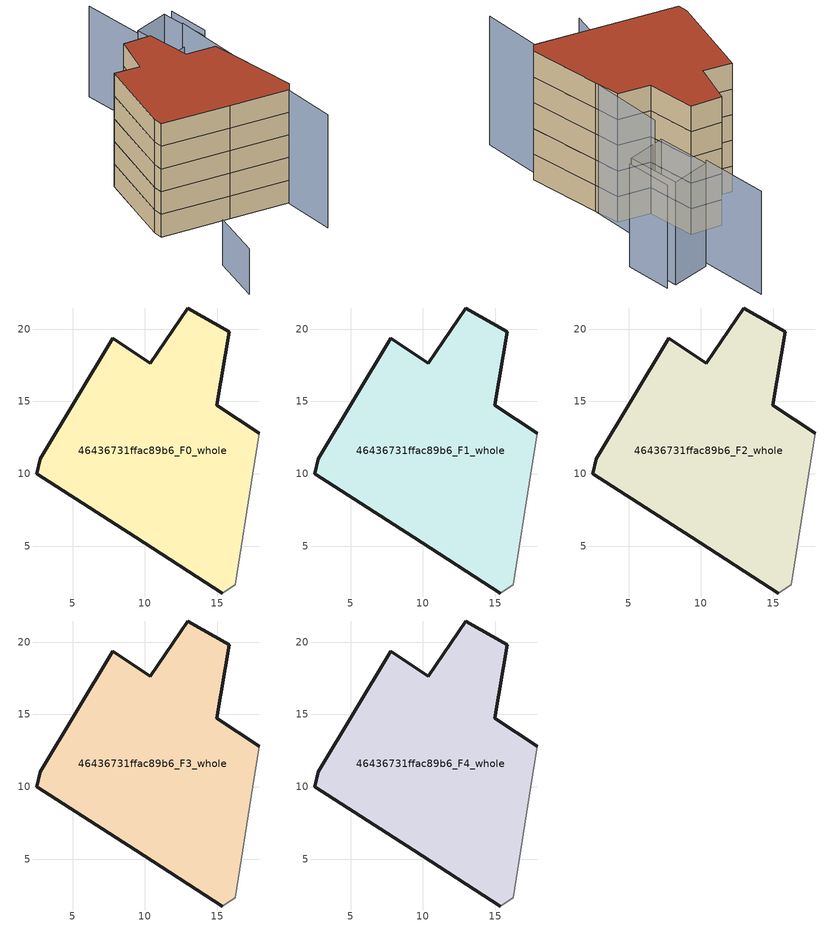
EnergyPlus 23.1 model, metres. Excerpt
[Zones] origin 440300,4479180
46436731ffac89b6_F0_whole
 floor ground (EU_floor_Construction): 15.82,19.82 14.96,14.74 17.89,12.81 17.44,10.01 16.24,2.34 15.33,1.76 9.35,5.61 2.53,10.01 2.77,11.05 7.78,19.36 10.35,17.65 12.97,21.46 z0
 wall outside (EU_wall_Construction): 17.89,12.81 14.96,14.74 15.82,19.82 12.97,21.46 10.35,17.65 7.78,19.36 2.77,11.05 2.53,10.01 9.35,5.61 15.33,1.76 z0:3
 wall adiabatic (EU_wall_Construction): 15.33,1.76 16.24,2.34 17.44,10.01 17.89,12.81 z0:3
46436731ffac89b6_F1_whole
 floor to 46436731ffac89b6_F0_whole (EU_floor_Construction): 15.82,19.82 14.96,14.74 17.89,12.81 17.44,10.01 16.24,2.34 15.33,1.76 9.35,5.61 2.53,10.01 2.77,11.05 7.78,19.36 10.35,17.65 12.97,21.46 z3
 wall outside (EU_wall_Construction): 17.89,12.81 14.96,14.74 15.82,19.82 12.97,21.46 10.35,17.65 7.78,19.36 2.77,11.05 2.53,10.01 9.35,5.61 15.33,1.76 z3:6
 wall adiabatic (EU_wall_Construction): 15.33,1.76 16.24,2.34 17.44,10.01 17.89,12.81 z3:6
46436731ffac89b6_F2_whole
 floor to 46436731ffac89b6_F1_whole (EU_floor_Construction): 15.82,19.82 14.96,14.74 17.89,12.81 17.44,10.01 16.24,2.34 15.33,1.76 9.35,5.61 2.53,10.01 2.77,11.05 7.78,19.36 10.35,17.65 12.97,21.46 z6
 wall outside (EU_wall_Construction): 17.89,12.81 14.96,14.74 15.82,19.82 12.97,21.46 10.35,17.65 7.78,19.36 2.77,11.05 2.53,10.01 9.35,5.61 15.33,1.76 z6:9
 wall adiabatic (EU_wall_Construction): 15.33,1.76 16.24,2.34 17.44,10.01 17.89,12.81 z6:9
46436731ffac89b6_F3_whole
 floor to 46436731ffac89b6_F2_whole (EU_floor_Construction): 15.82,19.82 14.96,14.74 17.89,12.81 17.44,10.01 16.24,2.34 15.33,1.76 9.35,5.61 2.53,10.01 2.77,11.05 7.78,19.36 10.35,17.65 12.97,21.46 z9
 wall outside (EU_wall_Construction): 17.89,12.81 14.96,14.74 15.82,19.82 12.97,21.46 10.35,17.65 7.78,19.36 2.77,11.05 2.53,10.01 9.35,5.61 15.33,1.76 z9:12
 wall adiabatic (EU_wall_Construction): 15.33,1.76 16.24,2.34 17.44,10.01 17.89,12.81 z9:12
46436731ffac89b6_F4_whole
 floor to 46436731ffac89b6_F3_whole (EU_floor_Construction): 15.82,19.82 14.96,14.74 17.89,12.81 17.44,10.01 16.24,2.34 15.33,1.76 9.35,5.61 2.53,10.01 2.77,11.05 7.78,19.36 10.35,17.65 12.97,21.46 z12
 wall outside (EU_wall_Construction): 17.89,12.81 14.96,14.74 15.82,19.82 12.97,21.46 10.35,17.65 7.78,19.36 2.77,11.05 2.53,10.01 9.35,5.61 15.33,1.76 z12:15
 wall adiabatic (EU_wall_Construction): 15.33,1.76 16.24,2.34 17.44,10.01 17.89,12.81 z12:15
 roof outside (EU_roof_Construction): 16.24,2.34 17.44,10.01 17.89,12.81 14.96,14.74 15.82,19.82 12.97,21.46 10.35,17.65 7.78,19.36 2.77,11.05 2.53,10.01 9.35,5.61 15.33,1.76 z15
shading: 1.61,1.6 -1.41,-3.71 z0:6; 13.59,-4.29 19.62,18.12 z0:15; 23.4,17.7 24.53,22.6 / 19.01,23.5 20.53,30.67 / 23.6,23.01 22.55,17.32 / 22.55,17.32 18.4,18.08 / 18.4,18.08 19.44,23.77 / 19.44,23.77 23.6,23.01 z0:12
[Building]
EU S2 Campaign: North Axis=0; Terrain=City; Solar Distribution=FullExterior
[Site:Location]
Madrid: Latitude=40.5; Longitude=-3.5; Time Zone=1; Elevation=609
[SizingPeriod:WeatherFileDays]
AnnualSizingPeriod: Begin Month=1; Begin Day of Month=1; End Month=12; End Day of Month=31; Day of Week for Start Day=Monday; Use Weather File Daylight Saving Period=No; Use Weather File Rain and Snow Indicators=No
[MATERIAL]
EU_InternalMass_Material: Roughness=MediumRough; Thickness=0.1; Conductivity=1; Density=1800; Specific Heat=900; Thermal Absorptance=0.9; Solar Absorptance=0.7; Visible Absorptance=0.7
[MATERIAL:NOMASS] Roughness=MediumRough; Thermal Absorptance=0.9; Solar Absorptance=0.7; Visible Absorptance=0.7
Name | Thermal Resistance
EU_wall_NoMass | 1.60022
EU_roof_NoMass | 1.57597
EU_floor_NoMass | 0.470652
[CONSTRUCTION]
EU_wall_Construction: EU_wall_NoMass
EU_roof_Construction: EU_roof_NoMass
EU_floor_Construction: EU_floor_NoMass
EU_InternalMass_Construction: EU_InternalMass_Material
[ZONE] Type=1; Multiplier=1; Ceiling Height=autocalculate; Floor Area=autocalculate; Part of Total Floor Area=Yes
Name | Volume
46436731ffac89b6_F0_whole | 516.124
46436731ffac89b6_F1_whole; 46436731ffac89b6_F2_whole; 46436731ffac89b6_F3_whole; 46436731ffac89b6_F4_whole | 516.125
[INTERNALMASS] Construction=EU_InternalMass_Construction; Surface Area=172.042
Name | Zone or ZoneList
46436731ffac89b6_F0_whole_EU_InternalMass | 46436731ffac89b6_F0_whole
46436731ffac89b6_F1_whole_EU_InternalMass | 46436731ffac89b6_F1_whole
46436731ffac89b6_F2_whole_EU_InternalMass | 46436731ffac89b6_F2_whole
46436731ffac89b6_F3_whole_EU_InternalMass | 46436731ffac89b6_F3_whole
46436731ffac89b6_F4_whole_EU_InternalMass | 46436731ffac89b6_F4_whole
[OTHEREQUIPMENT] Fuel Type=Electricity; Design Level Calculation Method=Watts/Area; Power per Zone Floor Area=1; Fraction Latent=0; Fraction Radiant=0; Fraction Lost=0; Carbon Dioxide Generation Rate=0; EndUse Subcategory=EU_Step8_InternalGains
Name | Zone or ZoneList or Space or SpaceList | Schedule
EU_Step8_InternalGain_46436731ffac89b6_F0_whole_f000 | 46436731ffac89b6_F0_whole | EU_Step8_GainSchedule_46436731ffac89b6_F0_whole_f000
EU_Step8_InternalGain_46436731ffac89b6_F1_whole_f000 | 46436731ffac89b6_F1_whole | EU_Step8_GainSchedule_46436731ffac89b6_F1_whole_f000
EU_Step8_InternalGain_46436731ffac89b6_F2_whole_f000 | 46436731ffac89b6_F2_whole | EU_Step8_GainSchedule_46436731ffac89b6_F2_whole_f000
EU_Step8_InternalGain_46436731ffac89b6_F3_whole_f000 | 46436731ffac89b6_F3_whole | EU_Step8_GainSchedule_46436731ffac89b6_F3_whole_f000
EU_Step8_InternalGain_46436731ffac89b6_F4_whole_f000 | 46436731ffac89b6_F4_whole | EU_Step8_GainSchedule_46436731ffac89b6_F4_whole_f000
[ZONEVENTILATION:DESIGNFLOWRATE] Schedule=EU_AlwaysOn; Design Flow Rate Calculation Method=AirChanges/Hour; Air Changes per Hour=0.480704; Ventilation Type=Natural; Fan Pressure Rise=0; Fan Total Efficiency=1; Constant Term Coefficient=1; Temperature Term Coefficient=0; Velocity Term Coefficient=0; Velocity Squared Term Coefficient=0; Minimum Indoor Temperature=-100; Maximum Indoor Temperature=100; Delta Temperature=-100; Minimum Outdoor Temperature=-100; Maximum Outdoor Temperature=100; Maximum Wind Speed=40
Name | Zone or ZoneList or Space or SpaceList
EU_ConstantAir_46436731ffac89b6_F0_whole | 46436731ffac89b6_F0_whole
EU_ConstantAir_46436731ffac89b6_F1_whole | 46436731ffac89b6_F1_whole
EU_ConstantAir_46436731ffac89b6_F2_whole | 46436731ffac89b6_F2_whole
EU_ConstantAir_46436731ffac89b6_F3_whole | 46436731ffac89b6_F3_whole
EU_ConstantAir_46436731ffac89b6_F4_whole | 46436731ffac89b6_F4_whole
[HVACTEMPLATE:THERMOSTAT] Constant Heating Setpoint=20; Constant Cooling Setpoint=50
EU_HeatOnly_46436731ffac89b6_F0_whole; EU_HeatOnly_46436731ffac89b6_F1_whole; EU_HeatOnly_46436731ffac89b6_F2_whole; EU_HeatOnly_46436731ffac89b6_F3_whole; EU_HeatOnly_46436731ffac89b6_F4_whole
[HVACTEMPLATE:ZONE:IDEALLOADSAIRSYSTEM] System Availability Schedule=EU_AlwaysOn; Maximum Heating Supply Air Temperature=50; Minimum Cooling Supply Air Temperature=13; Maximum Heating Supply Air Humidity Ratio=0.0156; Minimum Cooling Supply Air Humidity Ratio=0.0077; Heating Limit=NoLimit; Cooling Limit=NoLimit; Heating Availability Schedule=EU_AlwaysOn; Cooling Availability Schedule=EU_CoolingOff; Dehumidification Control Type=ConstantSensibleHeatRatio; Cooling Sensible Heat Ratio=0.7; Dehumidification Setpoint=60; Humidification Control Type=None; Humidification Setpoint=30; Outdoor Air Method=None; Outdoor Air Flow Rate per Person=0.00944; Outdoor Air Flow Rate per Zone Floor Area=0; Outdoor Air Flow Rate per Zone=0; Demand Controlled Ventilation Type=None; Outdoor Air Economizer Type=NoEconomizer; Heat Recovery Type=None; Sensible Heat Recovery Effectiveness=0.7; Latent Heat Recovery Effectiveness=0.65
Name | Template Thermostat
46436731ffac89b6_F0_whole | EU_HeatOnly_46436731ffac89b6_F0_whole
46436731ffac89b6_F1_whole | EU_HeatOnly_46436731ffac89b6_F1_whole
46436731ffac89b6_F2_whole | EU_HeatOnly_46436731ffac89b6_F2_whole
46436731ffac89b6_F3_whole | EU_HeatOnly_46436731ffac89b6_F3_whole
46436731ffac89b6_F4_whole | EU_HeatOnly_46436731ffac89b6_F4_whole
[SIZING:ZONE] Zone Cooling Design Supply Air Temperature Input Method=SupplyAirTemperature; Zone Cooling Design Supply Air Temperature=13; Zone Heating Design Supply Air Temperature Input Method=SupplyAirTemperature; Zone Heating Design Supply Air Temperature=50; Zone Cooling Design Supply Air Humidity Ratio=0.008; Zone Heating Design Supply Air Humidity Ratio=0.008; Cooling Design Air Flow Method=DesignDay; Cooling Design Air Flow Rate=0; Cooling Minimum Air Flow per Zone Floor Area=0.000762; Cooling Minimum Air Flow=0; Cooling Minimum Air Flow Fraction=0.2; Heating Design Air Flow Method=DesignDay; Heating Design Air Flow Rate=0; Heating Maximum Air Flow per Zone Floor Area=0.002032; Heating Maximum Air Flow=0.141576; Heating Maximum Air Flow Fraction=0.3; Account for Dedicated Outdoor Air System=No; Dedicated Outdoor Air System Control Strategy=NeutralSupplyAir; Dedicated Outdoor Air Low Setpoint Temperature for Design=autosize; Dedicated Outdoor Air High Setpoint Temperature for Design=autosize; Zone Load Sizing Method=Sensible Load Only No Latent Load; Zone Latent Cooling Design Supply Air Humidity Ratio Input Method=HumidityRatioDifference; Zone Cooling Design Supply Air Humidity Ratio Difference=0.005; Zone Latent Heating Design Supply Air Humidity Ratio Input Method=HumidityRatioDifference; Zone Humidification Design Supply Air Humidity Ratio Difference=0.005
46436731ffac89b6_F0_whole; 46436731ffac89b6_F1_whole; 46436731ffac89b6_F2_whole; 46436731ffac89b6_F3_whole; 46436731ffac89b6_F4_whole
[SCHEDULE:CONSTANT]
Name | Hourly Value
EU_AlwaysOn | 1
EU_CoolingOff | 0
[SCHEDULE:FILE] Column Number=1; Rows to Skip at Top=0; Number of Hours of Data=8760; Column Separator=Comma; Interpolate to Timestep=No; Minutes per Item=60; Adjust Schedule for Daylight Savings=Yes
Name | File
EU_Step8_GainSchedule_46436731ffac89b6_F0_whole_f000 | ../../schedules/46436731ffac89b6/46436731ffac89b6_F0_whole_f000_gain.csv
EU_Step8_GainSchedule_46436731ffac89b6_F1_whole_f000 | ../../schedules/46436731ffac89b6/46436731ffac89b6_F1_whole_f000_gain.csv
EU_Step8_GainSchedule_46436731ffac89b6_F2_whole_f000 | ../../schedules/46436731ffac89b6/46436731ffac89b6_F2_whole_f000_gain.csv
EU_Step8_GainSchedule_46436731ffac89b6_F3_whole_f000 | ../../schedules/46436731ffac89b6/46436731ffac89b6_F3_whole_f000_gain.csv
EU_Step8_GainSchedule_46436731ffac89b6_F4_whole_f000 | ../../schedules/46436731ffac89b6/46436731ffac89b6_F4_whole_f000_gain.csv
